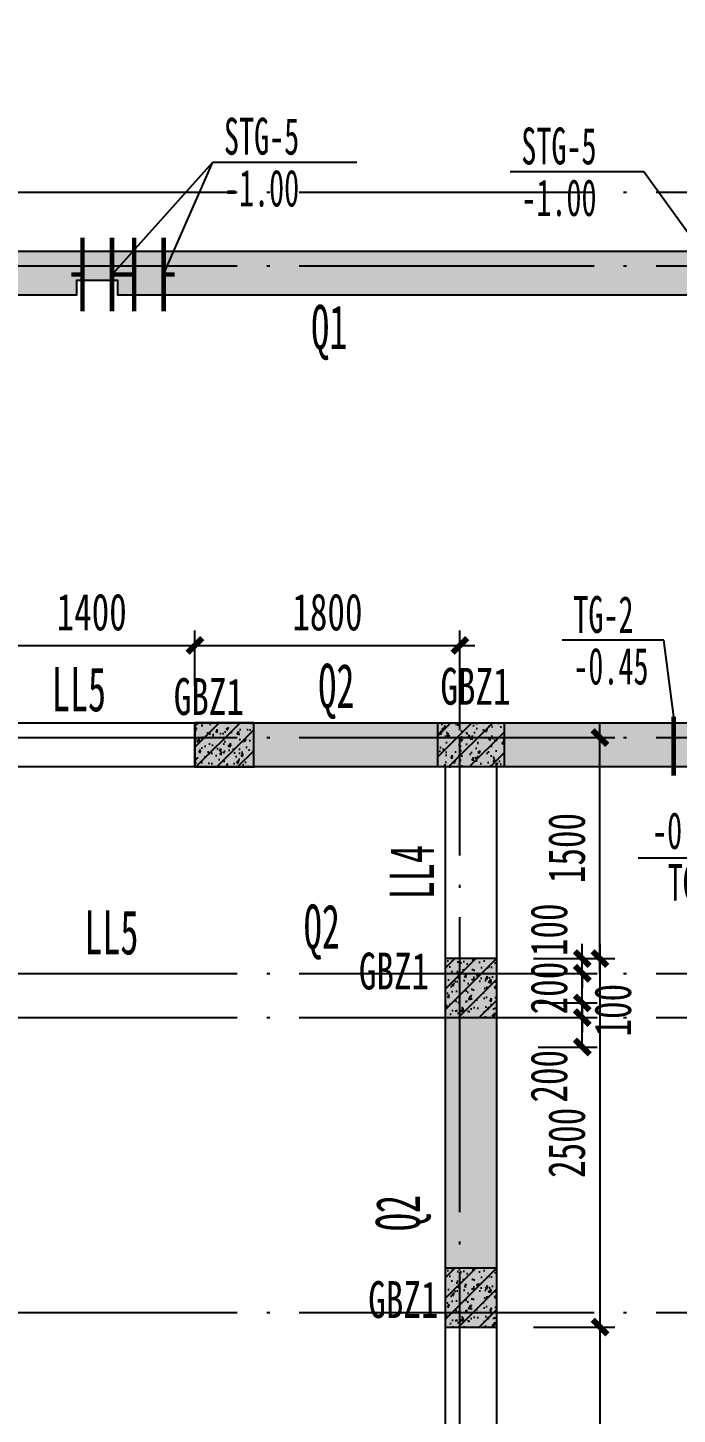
# Model space of a CAD drawing. Extents: x -3200781797 to -8106663, y 494714 to 1244925.
# Drawn here: x -8157614 to -8153208, y 610801 to 620208 of the extents above; entities that cross this region are included whole.
import ezdxf

# ---------------------------------------------------------------- set-up
doc = ezdxf.new("R2010")
doc.units = 0
doc.header["$LTSCALE"] = 1000
doc.header["$MEASUREMENT"] = 0
for name, pattern in [('3#-轴线$0$DOTE', [2.42, 2, -0.2, 0.02, -0.2]), ('3#4#5#模板$0$CONTINOUS', [0]), ('CONTINOUS', [0]), ('DASH', [0.35, 0.25, -0.1])]:
    doc.linetypes.add(name, pattern=pattern)
doc.layers.get('Defpoints').update_dxf_attribs({"color": 30, "linetype": 'DASH'})
for name, color, linetype in [('1----SD', 40, 'Continuous'), ('3#-夹层$0$S-SLAB-HOLE', 5, 'Continuous'), ('3#-夹层$0$S-WALL', 40, 'Continuous'), ('3#-夹层$0$S-WALL-BEAM', 120, 'Continuous'), ('3#-夹层$0$S-WALL-HATC', 253, 'Continuous'), ('3#-轴线$0$A-ANNO-DOTE', 10, '3#-轴线$0$DOTE'), ('3#4#5#模板$0$S-ANNO-TEXT', 7, 'Continuous'), ('3#4#5#模板$0$S-WALL-COLU', 252, '3#4#5#模板$0$CONTINOUS'), ('3#4#5#模板$0$S-WALL-COLU-HATC', 16, 'Continuous'), ('DIM', 3, 'Continuous'), ('DIM_其它', 3, 'Continuous'), ('S-PC-FQ-WYQ', 4, 'Continuous'), ('S-WALL-BEAM-TEXT', 2, 'Continuous'), ('S-WALL-COLU-TEXT', 2, 'Continuous'), ('S-WALL-DIMS', 50, 'Continuous')]:
    doc.layers.add(name, color=color, linetype=linetype)
doc.layers.add('WALL-TEXT', color=2, linetype='Continuous', lineweight=25)
doc.layers.add('设备条件', color=5, linetype='Continuous', lineweight=30)
doc.styles.add('TSSD_Dimension', font='', dxfattribs={"width": 0.7})
doc.styles.add('楷体', font='', dxfattribs={"width": 0.6})
doc.styles.add('楷体GB312', font='', dxfattribs={"width": 0.8})
doc.styles.get('TSSD_Dimension').set_extended_font_data('KaiTi_GB2312')
doc.styles.get('楷体').set_extended_font_data('KaiTi_GB2312')
doc.styles.get('楷体GB312').set_extended_font_data('楷体_GB2312')
doc.dimstyles.new('TSSD_100_100', dxfattribs={"dimtxt": 250, "dimasz": 100, "dimexe": 100, "dimexo": 250, "dimgap": 100, "dimtad": 1, "dimdec": 0, "dimzin": 0, "dimdsep": 46, "dimtxsty": 'TSSD_Dimension', "dimblk": 'ARCHTICK', "dimcen": 0, "dimdle": 100, "dimclrt": 7, "dimadec": 0, "dimazin": 0, "dimtfac": 1, "dimtdec": 0, "dimtix": 1, "dimtmove": 2, "dimatfit": 3, "dimfxl": 1, "dimtolj": 1, "dimtzin": 0, "dimarcsym": 0})
doc.dimstyles.new('TSSD_100_100$0', dxfattribs={"dimtxt": 250, "dimasz": 100, "dimexe": 100, "dimexo": 0, "dimgap": 100, "dimtad": 1, "dimdec": 0, "dimzin": 0, "dimdsep": 46, "dimtxsty": 'TSSD_Dimension', "dimblk1": 'ARCHTICK', "dimblk2": 'ARCHTICK', "dimsah": 1, "dimcen": 0, "dimclrt": 7, "dimadec": 0, "dimazin": 0, "dimtfac": 1, "dimtdec": 0, "dimtix": 1, "dimtmove": 2, "dimatfit": 3, "dimldrblk": 'ARCHTICK', "dimfxl": 300, "dimfxlon": 1, "dimtvp": 0.7, "dimtolj": 1, "dimtzin": 0, "dimarcsym": 0})

# ---------------------------------------------------------------- blocks, each defined once
blk = doc.blocks.new('_ArchTick')
at = {"color": 0, "linetype": 'ByBlock', "const_width": 0.4}
blk.add_lwpolyline([(-0.5, -0.5), (0.5, 0.5)], dxfattribs=at)
blk = doc.blocks.new('*D312')
at = {"layer": 'Defpoints', "color": 0, "transparency": 16777216}
for p in [(-8154428.8, 613892.8), (-8154432.3, 611392.8), (-8153732.3, 611392.8)]:
    blk.add_point(p, dxfattribs=at)
at = {"layer": 'S-WALL-DIMS', "color": 0, "lineweight": -2, "transparency": 16777216}
for p, q in [((-8153732.3, 613992.8), (-8153732.3, 611292.8)), ((-8154178.8, 613892.8), (-8153632.3, 613892.8)), ((-8154182.3, 611392.8), (-8153632.3, 611392.8))]:
    blk.add_line(p, q, dxfattribs=at)
at = {"layer": 'S-WALL-DIMS', "color": 0, "lineweight": -2, "transparency": 16777216, "xscale": 100, "yscale": 100, "zscale": 100}
for p, rotation in [((-8153732.3, 613892.8), 90), ((-8153732.3, 611392.8), 270)]:
    blk.add_blockref('_ArchTick', p, dxfattribs=dict(at, rotation=rotation))
at = {"layer": 'S-WALL-DIMS', "color": 7, "transparency": 16777216, "insert": (-8153957.3, 612642.8), "char_height": 250, "attachment_point": 5, "rotation": 90, "style": 'TSSD_Dimension'}
blk.add_mtext('\\A1;2500', dxfattribs=at)
blk = doc.blocks.new('*D206')
at = {"layer": 'Defpoints', "color": 0, "transparency": 16777216}
for p in [(-8154432.3, 611392.8), (-8154432.3, 608592.8), (-8153732.3, 608592.8)]:
    blk.add_point(p, dxfattribs=at)
at = {"layer": 'S-WALL-DIMS', "color": 0, "lineweight": -2, "transparency": 16777216}
for p, q in [((-8153732.3, 611492.8), (-8153732.3, 608492.8)), ((-8154182.3, 611392.8), (-8153632.3, 611392.8)), ((-8154182.3, 608592.8), (-8153632.3, 608592.8))]:
    blk.add_line(p, q, dxfattribs=at)
at = {"layer": 'S-WALL-DIMS', "color": 0, "lineweight": -2, "transparency": 16777216, "xscale": 100, "yscale": 100, "zscale": 100}
for p, rotation in [((-8153732.3, 611392.8), 90), ((-8153732.3, 608592.8), 270)]:
    blk.add_blockref('_ArchTick', p, dxfattribs=dict(at, rotation=rotation))
at = {"layer": 'S-WALL-DIMS', "color": 7, "transparency": 16777216, "insert": (-8153957.3, 609992.8), "char_height": 250, "attachment_point": 5, "rotation": 90, "style": 'TSSD_Dimension'}
blk.add_mtext('\\A1;2800', dxfattribs=at)
blk = doc.blocks.new('*D577')
at = {"layer": 'Defpoints', "color": 0, "transparency": 16777216}
for p in [(-8156480.4, 616017.7), (-8157880.4, 615492.8), (-8156480.4, 615492.8)]:
    blk.add_point(p, dxfattribs=at)
at = {"layer": 'DIM', "color": 0, "lineweight": -2, "transparency": 16777216}
for p, q in [((-8157880.4, 615742.8), (-8157880.4, 616117.7)), ((-8156480.4, 615742.8), (-8156480.4, 616117.7)), ((-8157980.4, 616017.7), (-8156380.4, 616017.7))]:
    blk.add_line(p, q, dxfattribs=at)
at = {"layer": 'DIM', "color": 0, "lineweight": -2, "transparency": 16777216, "xscale": 100, "yscale": 100, "zscale": 100, "rotation": 180}
blk.add_blockref('_ArchTick', (-8157880.4, 616017.7), dxfattribs=at)
at = {"layer": 'DIM', "color": 0, "lineweight": -2, "transparency": 16777216, "xscale": 100, "yscale": 100, "zscale": 100}
blk.add_blockref('_ArchTick', (-8156480.4, 616017.7), dxfattribs=at)
at = {"layer": 'DIM', "color": 7, "transparency": 16777216, "insert": (-8157180.4, 616242.7), "char_height": 250, "attachment_point": 5, "style": 'TSSD_Dimension'}
blk.add_mtext('\\A1;1400', dxfattribs=at)
blk = doc.blocks.new('*D578')
at = {"layer": 'Defpoints', "color": 0, "transparency": 16777216}
for p in [(-8154682.3, 616017.7), (-8156480.4, 615492.8), (-8154682.3, 615192.8)]:
    blk.add_point(p, dxfattribs=at)
at = {"layer": 'DIM', "color": 0, "lineweight": -2, "transparency": 16777216}
for p, q in [((-8156480.4, 615742.8), (-8156480.4, 616117.7)), ((-8154682.3, 615442.8), (-8154682.3, 616117.7)), ((-8156580.4, 616017.7), (-8154582.3, 616017.7))]:
    blk.add_line(p, q, dxfattribs=at)
at = {"layer": 'DIM', "color": 0, "lineweight": -2, "transparency": 16777216, "xscale": 100, "yscale": 100, "zscale": 100, "rotation": 180}
blk.add_blockref('_ArchTick', (-8156480.4, 616017.7), dxfattribs=at)
at = {"layer": 'DIM', "color": 0, "lineweight": -2, "transparency": 16777216, "xscale": 100, "yscale": 100, "zscale": 100}
blk.add_blockref('_ArchTick', (-8154682.3, 616017.7), dxfattribs=at)
at = {"layer": 'DIM', "color": 7, "transparency": 16777216, "insert": (-8155581.3, 616242.7), "char_height": 250, "attachment_point": 5, "style": 'TSSD_Dimension'}
blk.add_mtext('\\A1;1800', dxfattribs=at)
blk = doc.blocks.new('*D621')
at = {"layer": 'Defpoints', "color": 0, "transparency": 16777216}
for p in [(-8154432.3, 615392.8), (-8153732.3, 615392.8), (-8154432.3, 613892.8)]:
    blk.add_point(p, dxfattribs=at)
at = {"layer": 'S-WALL-DIMS', "color": 0, "lineweight": -2, "transparency": 16777216}
for p, q in [((-8153732.3, 613792.8), (-8153732.3, 615492.8)), ((-8154182.3, 615392.8), (-8153632.3, 615392.8)), ((-8154182.3, 613892.8), (-8153632.3, 613892.8))]:
    blk.add_line(p, q, dxfattribs=at)
at = {"layer": 'S-WALL-DIMS', "color": 0, "lineweight": -2, "transparency": 16777216, "xscale": 100, "yscale": 100, "zscale": 100}
for p, rotation in [((-8153732.3, 615392.8), 90), ((-8153732.3, 613892.8), 270)]:
    blk.add_blockref('_ArchTick', p, dxfattribs=dict(at, rotation=rotation))
at = {"layer": 'S-WALL-DIMS', "color": 7, "transparency": 16777216, "insert": (-8153957.3, 614642.8), "char_height": 250, "attachment_point": 5, "rotation": 90, "style": 'TSSD_Dimension'}
blk.add_mtext('\\A1;1500', dxfattribs=at)
blk = doc.blocks.new('3-an-jia')
at = {"layer": 'S-WALL-COLU-TEXT', "style": '楷体GB312', "width": 0.7}
for p in [(-7956565.8, 615540.8), (-7954756.8, 615610.5), (-7955310, 613678.5), (-7955246.1, 611449.8)]:
    blk.add_text('GBZ1', height=250, dxfattribs=at).set_placement(p)
blk = doc.blocks.new('q1')
at = {"layer": 'WALL-TEXT', "style": '楷体', "width": 0.6}
for s, p in [('Q1', (-8151492.2, 469325)), ('Q2', (-8151443.9, 466890.6)), ('Q2', (-8151542.4, 465257.1))]:
    blk.add_text(s, height=300, dxfattribs=at).set_placement(p)
blk.add_text('Q2', height=300, rotation=90, dxfattribs=at).set_placement((-8150753.6, 463341.1))
blk = doc.blocks.new('*D925')
at = {"layer": 'Defpoints', "color": 0, "transparency": 16777216}
for p in [(55550, -105288.3), (56129.9, -105288.3), (55550, -105388.3)]:
    blk.add_point(p, dxfattribs=at)
at = {"layer": 'DIM', "color": 0, "lineweight": -2, "transparency": 16777216}
for p, q in [((56129.9, -105288.3), (56129.9, -105188.3)), ((55829.9, -105288.3), (56229.9, -105288.3)), ((56129.9, -105388.3), (56129.9, -105288.3)), ((55829.9, -105388.3), (56229.9, -105388.3)), ((56129.9, -105388.3), (56129.9, -105488.3))]:
    blk.add_line(p, q, dxfattribs=at)
at = {"layer": 'DIM', "color": 0, "lineweight": -2, "transparency": 16777216, "xscale": 100, "yscale": 100, "zscale": 100}
for p, rotation in [((56129.9, -105288.3), 270), ((56129.9, -105388.3), 90)]:
    blk.add_blockref('_ArchTick', p, dxfattribs=dict(at, rotation=rotation))
at = {"layer": 'DIM', "color": 7, "transparency": 16777216, "insert": (55904.9, -105092.7), "char_height": 250, "attachment_point": 5, "rotation": 90, "style": 'TSSD_Dimension'}
blk.add_mtext('\\A1;100', dxfattribs=at)
blk = doc.blocks.new('*D926')
at = {"layer": 'Defpoints', "color": 0, "transparency": 16777216}
for p in [(55550, -105388.3), (56129.9, -105388.3), (55550, -105588.3)]:
    blk.add_point(p, dxfattribs=at)
at = {"layer": 'DIM', "color": 0, "lineweight": -2, "transparency": 16777216}
for p, q in [((56129.9, -105388.3), (56129.9, -105288.3)), ((55829.9, -105388.3), (56229.9, -105388.3)), ((56129.9, -105588.3), (56129.9, -105388.3)), ((55829.9, -105588.3), (56229.9, -105588.3)), ((56129.9, -105588.3), (56129.9, -105688.3))]:
    blk.add_line(p, q, dxfattribs=at)
at = {"layer": 'DIM', "color": 0, "lineweight": -2, "transparency": 16777216, "xscale": 100, "yscale": 100, "zscale": 100}
for p, rotation in [((56129.9, -105388.3), 270), ((56129.9, -105588.3), 90)]:
    blk.add_blockref('_ArchTick', p, dxfattribs=dict(at, rotation=rotation))
at = {"layer": 'DIM', "color": 7, "transparency": 16777216, "insert": (55904.9, -105488.3), "char_height": 250, "attachment_point": 5, "rotation": 90, "style": 'TSSD_Dimension'}
blk.add_mtext('\\A1;200', dxfattribs=at)
blk = doc.blocks.new('*D931')
at = {"layer": 'Defpoints', "color": 0, "transparency": 16777216}
for p in [(55550, -105588.3), (56129.9, -105588.3), (55550, -105688.3)]:
    blk.add_point(p, dxfattribs=at)
at = {"layer": 'DIM', "color": 0, "lineweight": -2, "transparency": 16777216}
for p, q in [((56129.9, -105588.3), (56129.9, -105488.3)), ((55829.9, -105588.3), (56229.9, -105588.3)), ((56129.9, -105688.3), (56129.9, -105588.3)), ((55829.9, -105688.3), (56229.9, -105688.3)), ((56129.9, -105688.3), (56129.9, -105788.3))]:
    blk.add_line(p, q, dxfattribs=at)
at = {"layer": 'DIM', "color": 0, "lineweight": -2, "transparency": 16777216, "xscale": 100, "yscale": 100, "zscale": 100}
for p, rotation in [((56129.9, -105588.3), 270), ((56129.9, -105688.3), 90)]:
    blk.add_blockref('_ArchTick', p, dxfattribs=dict(at, rotation=rotation))
at = {"layer": 'DIM', "color": 7, "transparency": 16777216, "insert": (56338.2, -105638.3), "char_height": 250, "attachment_point": 5, "rotation": 90, "style": 'TSSD_Dimension'}
blk.add_mtext('\\A1;100', dxfattribs=at)
blk = doc.blocks.new('*D932')
at = {"layer": 'Defpoints', "color": 0, "transparency": 16777216}
for p in [(55550, -105688.3), (56129.9, -105688.3), (55550, -105888.3)]:
    blk.add_point(p, dxfattribs=at)
at = {"layer": 'DIM', "color": 0, "lineweight": -2, "transparency": 16777216}
for p, q in [((55829.9, -105688.3), (56229.9, -105688.3)), ((56129.9, -105888.3), (56129.9, -105688.3)), ((55829.9, -105888.3), (56229.9, -105888.3))]:
    blk.add_line(p, q, dxfattribs=at)
at = {"layer": 'DIM', "color": 0, "lineweight": -2, "transparency": 16777216, "xscale": 100, "yscale": 100, "zscale": 100}
for p, rotation in [((56129.9, -105688.3), 90), ((56129.9, -105888.3), 270)]:
    blk.add_blockref('_ArchTick', p, dxfattribs=dict(at, rotation=rotation))
at = {"layer": 'DIM', "color": 7, "transparency": 16777216, "insert": (55904.9, -106086.7), "char_height": 250, "attachment_point": 5, "rotation": 90, "style": 'TSSD_Dimension'}
blk.add_mtext('\\A1;200', dxfattribs=at)
blk = doc.blocks.new('RWREQWR EQW')
at = {"layer": '1----SD', "linetype": 'CONTINOUS', "const_width": 30}
for points in [[(2251793, 140515.3), (2251793, 140715.3), (2251793, 140715.3)], [(2251993, 140715.3), (2251993, 140715.3), (2251993, 140515.3)], [(2251793, 140515.3), (2251793, 140315.3), (2251793, 140315.3)], [(2251993, 140315.3), (2251993, 140315.3), (2251993, 140515.3)]]:
    blk.add_lwpolyline(points, dxfattribs=at)
blk = doc.blocks.new('$VALVE$00000553')
at = {"const_width": 30}
for points in [[(0, 100), (0, 175)], [(0, 100), (-250, 100), (-250, 100)], [(0, 100), (250, 100), (250, 100)], [(-250, -100), (-250, -100), (0, -100)], [(250, -100), (250, -100), (0, -100)], [(0, -175), (0, -100)]]:
    blk.add_lwpolyline(points, dxfattribs=at)
blk = doc.blocks.new('A$C5af27e0e')
at = {"layer": 'DIM_其它'}
for p, q in [((6290, 3350), (6974.4, 4113.3)), ((6640.3, 3350), (6974.4, 4113.3)), ((6974.4, 4113.3), (7951.4, 4113.3)), ((9898.3, 4047.2), (8991.4, 4047.2)), ((10400, 3350), (9898.3, 4047.2)), ((10033, 868.7), (9344.1, 868.7)), ((10100, 350), (10033, 868.7)), ((10534.3, -609.4), (9860.1, -609.4))]:
    blk.add_line(p, q, dxfattribs=at)
at = {"layer": '1----SD', "linetype": 'CONTINOUS', "xscale": -1.000000000000001, "rotation": 90}
for p in [(6190, 3350), (6540.3, 3350)]:
    blk.add_blockref('$VALVE$00000553', p, dxfattribs=at)
at = {"layer": '1----SD', "linetype": 'CONTINOUS'}
blk.add_blockref('RWREQWR EQW', (-2241693, -140365.3), dxfattribs=at)
at = {"layer": '设备条件', "color": 40, "style": '楷体', "width": 0.6}
for s, p in [('STG-5', (7049.4, 4163.3)), ('STG-5', (9066.4, 4097.2)), ('-1.00', (7049.4, 3811.8)), ('-1.00', (9066.4, 3747.2)), ('TG-2', (9419.1, 918.7)), ('-0.45', (9419.1, 568.7)), ('-0.45', (9953.3, -547.3)), ('TG-1', (10059.6, -898.6))]:
    blk.add_text(s, height=250, dxfattribs=at).set_placement(p)
blk = doc.blocks.new('3#-轴线')
at = {"layer": '3#-轴线$0$A-ANNO-DOTE'}
for points in [[(-3000, 500), (44800, 500)], [(-3000, 0), (44800, 0)], [(-3000, -3200), (44800, -3200)], [(17450, -16100), (17450, -3200)], [(-3000, -4800), (44800, -4800)], [(-3000, -5100), (44800, -5100)], [(-3000, -7100), (44800, -7100)]]:
    blk.add_lwpolyline(points, dxfattribs=at)
blk = doc.blocks.new('3#-夹层')
at = {"layer": '3#-夹层$0$S-WALL-HATC'}
for points in [[(8550, 1300), (8550, 3750), (11500, 3750), (12700, 3750), (12700, 100), (20100, 100), (21700, 100), (29100, 100), (29100, 3750), (30300, 3750), (33250, 3750), (33250, 700), (33000, 700), (33000, 1450), (33000, 3500), (30400, 3500), (30400, 700), (30150, 700), (30150, 3500), (29350, 3500), (29350, 100), (29450, 100), (30400, 100), (30400, -200), (30200, -200), (30200, -100), (29700, -100), (29700, -300), (29500, -300), (29500, -200), (29200, -200), (26950, -200), (26950, -100), (26670, -100), (26670, -200), (21800, -200), (21800, -1800), (21500, -1800), (21500, -200), (20300, -200), (20300, -1800), (20000, -1800), (20000, -200), (15130, -200), (15130, -100), (14850, -100), (14850, -200), (12300, -200), (12300, -300), (12100, -300), (12100, -100), (11600, -100), (11600, -200), (11400, -200), (11400, 100), (12200, 100), (12450, 100), (12450, 3500), (11650, 3500), (11650, 700), (11400, 700), (11400, 3500), (8800, 3500), (8800, 1450), (8800, 700), (8550, 700)], [(17700, -4700), (17350, -4700), (17350, -7200), (17700, -7200)]]:
    blk.add_hatch(color=256, dxfattribs=at).paths.add_polyline_path(points)
h = blk.add_hatch(color=256, dxfattribs=at)
h.paths.add_polyline_path([(13550, -11200), (13950, -11200), (13950, -10850), (13550, -10850), (13550, -4800), (13550, -4700), (13250, -4700), (13250, -4800), (13250, -10900), (10600, -10900), (10600, -7200), (11750, -7200), (11750, -4700), (8800, -4700), (8800, -4600), (8500, -4600), (8500, -5000), (9050, -5000), (9050, -7300), (10300, -7300), (10300, -10850), (9850, -10850), (9850, -11200), (10300, -11200), (10300, -12400), (3550, -12400), (3550, -12000), (3200, -12000), (3200, -12400), (200, -12400), (200, -11200), (700, -11200), (700, -10850), (200, -10850), (200, -5050), (200, -4450), (200, -3400), (2000, -3400), (2000, -3050), (200, -3050), (200, -200), (700, -200), (700, 100), (200, 100), (200, 1350), (5850.3, 1350), (5850.3, 100), (5300, 100), (5300, -200), (5570, -200), (5570, -100), (5850, -100), (5850, -200), (6300, -200), (8500, -200), (8500, -3050), (7800, -3050), (7800, -3400), (8500, -3400), (8800, -3400), (8800, -3300), (8800, 100), (6100.3, 100), (6100.3, 1600), (-100, 1600), (-100, -11100), (-100, -12700), (3450, -12700), (10600, -12700), (10600, -11200), (13250, -11200), (13250, -12700), (28550, -12700), (28550, -11200), (31200, -11200), (31200, -12700), (41900, -12700), (41900, 1600), (35699.7, 1600), (35699.7, 100), (33000, 100), (33000, -3300), (33000, -3400), (33300, -3400), (34000, -3400), (34000, -3050), (33300, -3050), (33300, -200), (35500, -200), (35950, -200), (35950, -100), (36230, -100), (36230, -200), (36500, -200), (36500, 100), (35949.7, 100), (35949.7, 1349.8), (41600, 1349.8), (41600, 100), (41100, 100), (41100, -200), (41600, -200), (41600, -3050), (39800, -3050), (39800, -3400), (41600, -3400), (41600, -4450), (41600, -5050), (41600, -10850), (41100, -10850), (41100, -11200), (41600, -11200), (41600, -12400), (38600, -12400), (38600, -12000), (38250, -12000), (38250, -12400), (31500, -12400), (31500, -11200), (31950, -11200), (31950, -10850), (31500, -10850), (31500, -7300), (32750, -7300), (32750, -5000), (33300, -5000), (33300, -4600), (33000, -4600), (33000, -4700), (30050, -4700), (30050, -7200), (31200, -7200), (31200, -10900), (28550, -10900), (28550, -4800), (28550, -4700), (28250, -4700), (28250, -4800), (28250, -10850), (27850, -10850), (27850, -11200), (28250, -11200), (28250, -12400), (21075, -12400), (21075, -11200), (21600, -11200), (21600, -10850), (21075, -10850), (21075, -5300), (21800, -5300), (21800, -3400), (24100, -3400), (24450, -3400), (26148.1, -3400), (26148.1, -3100), (24350, -3100), (21500, -3100), (21500, -5000), (20900, -5000), (20300, -5000), (20300, -3100), (17451.9, -3100), (15651.9, -3100), (15651.9, -3400), (17350, -3400), (17700, -3400), (20000, -3400), (20000, -5300), (20725, -5300), (20725, -10850), (20200, -10850), (20200, -11200), (20725, -11200), (20725, -12400), (13550, -12400)])
h.paths.add_polyline_path([(11550, -7000), (9350, -7000), (9350, -4900), (11550, -4900)], flags=16)
h.paths.add_polyline_path([(30250, -7000), (30250, -4900), (32450, -4900), (32450, -7000)], flags=16)
at = {"layer": '3#-夹层$0$S-WALL'}
for points in [[(8550, 1300), (8550, 3750), (11500, 3750), (12700, 3750), (12700, 100), (20100, 100)], [(20000, -200), (15130, -200), (15130, -100), (14850, -100), (14850, -200), (12300, -200), (12300, -300), (12100, -300), (12100, -100), (11600, -100), (11600, -200), (11400, -200), (11400, 100), (12200, 100), (12450, 100), (12450, 3500)], [(20000, -3400), (17700, -3400), (17350, -3400), (15651.9, -3400), (15651.9, -3100), (17451.9, -3100), (20300, -3100)]]:
    blk.add_lwpolyline(points, dxfattribs=at)
blk.add_lwpolyline([(17700, -4700), (17350, -4700), (17350, -7200), (17700, -7200)], close=True, dxfattribs=at)
at = {"layer": '3#-夹层$0$S-WALL-BEAM'}
for p, q in [((17350, -3400), (17350, -4700)), ((17700, -4700), (17700, -3400)), ((17350, -7200), (17350, -10000)), ((17700, -10000), (17700, -7200))]:
    blk.add_line(p, q, dxfattribs=at)
blk.add_lwpolyline([(14251.9, -3100), (15651.9, -3100), (15651.9, -3400), (14251.9, -3400)], close=True, dxfattribs=at)
at = {"layer": '3#-夹层$0$S-SLAB-HOLE'}
blk.add_blockref('3#-轴线', (0, 0), dxfattribs=at)
blk = doc.blocks.new('Q-BIM')
at = {"layer": 'DIM'}
for base, p1, p2, picture, middle in [((56129.9, -105288.3), (55550, -105388.3), (55550, -105288.3), '*D925', (55904.9, -105092.7)), ((56129.9, -105588.3), (55550, -105688.3), (55550, -105588.3), '*D931', (56338.2, -105638.3)), ((56129.9, -105688.3), (55550, -105888.3), (55550, -105688.3), '*D932', (55904.9, -106086.7))]:
    dim = blk.add_linear_dim(base=base, p1=p1, p2=p2, angle=90, dimstyle='TSSD_100_100$0', dxfattribs=at)
    dim.commit()
    dim.dimension.update_dxf_attribs({"geometry": picture, "text_midpoint": middle, "dimtype": 128})
dim = blk.add_linear_dim(base=(56129.9, -105388.3), p1=(55550, -105588.3), p2=(55550, -105388.3), angle=90, dimstyle='TSSD_100_100$0', dxfattribs=at)
dim.commit()
dim.dimension.update_dxf_attribs({"geometry": '*D926', "text_midpoint": (55904.9, -105488.3)})

msp = doc.modelspace()

# ---------------------------------------------------------------- hatches: boundary and pattern name
at = {"layer": '3#4#5#模板$0$S-WALL-COLU-HATC'}
h = msp.add_hatch(dxfattribs=at)
h.set_pattern_fill('ARMORED', color=256, scale=10, style=0)
h.set_pattern_definition([(50, (-3971.71, 148628.73), (143.4520365, -12.550427), [15, -165]), (355, (-3971.71, 148628.73), (-27.7502667, 150.4384267), [12, -132]), (100.4514, (-3959.76, 148627.68), (115.7018763, 137.8879084), [12.748038, -140.2284224]), (46.1842, (-3971.71, 148668.73), (213.4482097, -33.103803), [22.5, -247.5]), (96.6356, (-3953.92, 148665.97), (186.932541, 194.823574), [19.1220576, -210.3426]), (351.1842, (-3971.71, 148668.73), (186.932389, 194.82372), [18, -198]), (21, (-3951.71, 148658.73), (119.3814104, -80.5237781), [15, -165]), (326, (-3951.71, 148658.73), (48.6630664, 145.030009), [12, -132]), (71.4514, (-3941.76, 148652.02), (168.0445257, 64.5060993), [12.748038, -140.2284224]), (37.5, (-3971.71, 148628.73), (2.43197106, 66.57877077), [0, -130.4, 0, -134, 0, -132.5]), (7.5, (-3971.71, 148628.73), (52.6139075, 78.8823424), [0, -76.4, 0, -127.4, 0, -50.5]), (327.5, (-4016.31, 148628.73), (106.76448723, -4.51097435), [0, -50, 0, -156, 0, -207]), (317.5, (-4036.31, 148628.73), (116.6372339, 20.0209965), [0, -65, 0, -103.6, 0, -147]), (45, (-3971.71, 148628.73), (-70.7106781, 70.7106781), [])])
h.paths.add_polyline_path([(-8156080.4, 615192.8), (-8156080.4, 615492.8), (-8156480.4, 615492.8), (-8156480.4, 615192.8)])
h = msp.add_hatch(dxfattribs=at)
h.set_pattern_fill('ARMORED', color=256, scale=10, style=0)
h.set_pattern_definition([(50, (-7773.62, 148628.73), (143.4520365, -12.550427), [15, -165]), (355, (-7773.62, 148628.73), (-27.7502667, 150.4384267), [12, -132]), (100.4514, (-7761.67, 148627.68), (115.7018763, 137.8879084), [12.748038, -140.2284224]), (46.1842, (-7773.62, 148668.73), (213.4482097, -33.103803), [22.5, -247.5]), (96.6356, (-7755.83, 148665.97), (186.932541, 194.823574), [19.1220576, -210.3426]), (351.1842, (-7773.62, 148668.73), (186.932389, 194.82372), [18, -198]), (21, (-7753.62, 148658.73), (119.3814104, -80.5237781), [15, -165]), (326, (-7753.62, 148658.73), (48.6630664, 145.030009), [12, -132]), (71.4514, (-7743.67, 148652.02), (168.0445257, 64.5060993), [12.748038, -140.2284224]), (37.5, (-7773.62, 148628.73), (2.43197106, 66.57877077), [0, -130.4, 0, -134, 0, -132.5]), (7.5, (-7773.62, 148628.73), (52.6139075, 78.8823424), [0, -76.4, 0, -127.4, 0, -50.5]), (327.5, (-7818.22, 148628.73), (106.76448723, -4.51097435), [0, -50, 0, -156, 0, -207]), (317.5, (-7838.22, 148628.73), (116.6372339, 20.0209965), [0, -65, 0, -103.6, 0, -147]), (45, (-7773.62, 148628.73), (-70.7106781, 70.7106781), [])])
h.paths.add_polyline_path([(-8154832.3, 615192.8), (-8154832.3, 615492.8), (-8154382.3, 615492.8), (-8154382.3, 615192.8), (-8154782.3, 615192.8)])
h = msp.add_hatch(dxfattribs=at)
h.set_pattern_fill('ARMORED', color=256, scale=10, style=0)
h.set_pattern_definition([(50, (-4098.58, 150677.63), (143.4520365, -12.550427), [15, -165]), (355, (-4098.58, 150677.63), (-27.7502667, 150.4384267), [12, -132]), (100.4514, (-4086.63, 150676.58), (115.7018763, 137.8879084), [12.748038, -140.2284224]), (46.1842, (-4098.58, 150717.63), (213.4482097, -33.103803), [22.5, -247.5]), (96.6356, (-4080.8, 150714.87), (186.932541, 194.823574), [19.1220576, -210.3426]), (351.1842, (-4098.58, 150717.63), (186.932389, 194.82372), [18, -198]), (21, (-4078.58, 150707.63), (119.3814104, -80.5237781), [15, -165]), (326, (-4078.58, 150707.63), (48.6630664, 145.030009), [12, -132]), (71.4514, (-4068.63, 150700.92), (168.0445257, 64.5060993), [12.748038, -140.2284224]), (37.5, (-4098.583, 150677.63), (2.43197106, 66.57877077), [0, -130.4, 0, -134, 0, -132.5]), (7.5, (-4098.58, 150677.63), (52.6139075, 78.8823424), [0, -76.4, 0, -127.4, 0, -50.5]), (327.5, (-4143.183, 150677.63), (106.76448723, -4.51097435), [0, -50, 0, -156, 0, -207]), (317.5, (-4163.18, 150677.63), (116.6372339, 20.0209965), [0, -65, 0, -103.6, 0, -147]), (45, (-4098.58, 150677.63), (-70.7106781, 70.7106781), [])])
h.paths.add_polyline_path([(-8154432.3, 613892.8), (-8154782.3, 613892.8), (-8154782.3, 613492.8), (-8154432.3, 613492.8)])
h = msp.add_hatch(dxfattribs=at)
h.set_pattern_fill('ARMORED', color=256, scale=10, style=0)
h.set_pattern_definition([(50, (-4098.58, 148577.63), (143.4520365, -12.550427), [15, -165]), (355, (-4098.58, 148577.63), (-27.7502667, 150.4384267), [12, -132]), (100.4514, (-4086.63, 148576.58), (115.7018763, 137.8879084), [12.748038, -140.2284224]), (46.1842, (-4098.58, 148617.63), (213.4482097, -33.103803), [22.5, -247.5]), (96.6356, (-4080.8, 148614.87), (186.932541, 194.823574), [19.1220576, -210.3426]), (351.1842, (-4098.58, 148617.63), (186.932389, 194.82372), [18, -198]), (21, (-4078.58, 148607.63), (119.3814104, -80.5237781), [15, -165]), (326, (-4078.58, 148607.63), (48.6630664, 145.030009), [12, -132]), (71.4514, (-4068.63, 148600.92), (168.0445257, 64.5060993), [12.748038, -140.2284224]), (37.5, (-4098.583, 148577.63), (2.43197106, 66.57877077), [0, -130.4, 0, -134, 0, -132.5]), (7.5, (-4098.58, 148577.63), (52.6139075, 78.8823424), [0, -76.4, 0, -127.4, 0, -50.5]), (327.5, (-4143.183, 148577.63), (106.76448723, -4.51097435), [0, -50, 0, -156, 0, -207]), (317.5, (-4163.18, 148577.63), (116.6372339, 20.0209965), [0, -65, 0, -103.6, 0, -147]), (45, (-4098.58, 148577.63), (-70.7106781, 70.7106781), [])])
h.paths.add_polyline_path([(-8154432.3, 611792.8), (-8154782.3, 611792.8), (-8154782.3, 611392.8), (-8154432.3, 611392.8)])

# ---------------------------------------------------------------- linework, layer by layer
at = {"layer": '3#4#5#模板$0$S-WALL-COLU', "linetype": 'ByBlock'}
for points in [[(-8156080.4, 615192.8), (-8156080.4, 615492.8), (-8156480.4, 615492.8), (-8156480.4, 615192.8), (-8156080.4, 615192.8)], [(-8154832.3, 615192.8), (-8154832.3, 615492.8), (-8154382.3, 615492.8), (-8154382.3, 615192.8), (-8154782.3, 615192.8)], [(-8154432.3, 613892.8), (-8154782.3, 613892.8), (-8154782.3, 613492.8), (-8154432.3, 613492.8), (-8154432.3, 613892.8)], [(-8154432.3, 611792.8), (-8154782.3, 611792.8), (-8154782.3, 611392.8), (-8154432.3, 611392.8), (-8154432.3, 611792.8)]]:
    msp.add_lwpolyline(points, close=True, dxfattribs=at)

# ---------------------------------------------------------------- block references
at = {"layer": '3#4#5#模板$0$S-ANNO-TEXT'}
msp.add_blockref('3#-夹层', (-8172132.3, 618592.8), dxfattribs=at)
at = {"layer": 'S-PC-FQ-WYQ'}
msp.add_blockref('3-an-jia', (-200058.1, 4.9), dxfattribs=at)
at = {"layer": 'S-WALL-DIMS'}
msp.add_blockref('Q-BIM', (-8209982.3, 719181.1), dxfattribs=at)
at = {"layer": 'WALL-TEXT'}
msp.add_blockref('q1', (-4199.2, 148702.7), dxfattribs=at)
at = {"layer": '设备条件'}
msp.add_blockref('A$C5af27e0e', (-8163332.3, 615183.8), dxfattribs=at)

# ---------------------------------------------------------------- texts
at = {"layer": 'S-WALL-BEAM-TEXT', "style": '楷体', "width": 0.6}
for s, rotation, p in [('LL5', 0.00004, (-8157450.3, 615570.3)), ('LL4', 90, (-8154858.2, 614295.7)), ('LL5', 0.00004, (-8157230.5, 613921))]:
    msp.add_text(s, height=300, rotation=rotation, dxfattribs=at).set_placement(p)

# ---------------------------------------------------------------- dimensions: what is measured, and where the dimension line sits
at = {"layer": 'DIM'}
dim = msp.add_linear_dim(base=(-8156480.4, 616017.7), p1=(-8157880.4, 615492.8), p2=(-8156480.4, 615492.8), dimstyle='TSSD_100_100', dxfattribs=at)
dim.commit()
dim.dimension.update_dxf_attribs({"geometry": '*D577', "text_midpoint": (-8157180.4, 616242.7)})
dim = msp.add_linear_dim(base=(-8154682.3, 616017.7), p1=(-8156480.4, 615492.8), p2=(-8154682.3, 615192.8), text='1800', dimstyle='TSSD_100_100', dxfattribs=at)
dim.commit()
dim.dimension.update_dxf_attribs({"geometry": '*D578', "text_midpoint": (-8155581.3, 616242.7)})
at = {"layer": 'S-WALL-DIMS'}
for base, p1, p2, angle, picture, middle in [((-8153732.3, 615392.8), (-8154432.3, 613892.8), (-8154432.3, 615392.8), 90, '*D621', (-8153957.3, 614642.8)), ((-8153732.3, 611392.8), (-8154428.8, 613892.8), (-8154432.3, 611392.8), 270, '*D312', (-8153957.3, 612642.8)), ((-8153732.3, 608592.8), (-8154432.3, 611392.8), (-8154432.3, 608592.8), 270, '*D206', (-8153957.3, 609992.8))]:
    dim = msp.add_linear_dim(base=base, p1=p1, p2=p2, angle=angle, dimstyle='TSSD_100_100', dxfattribs=at)
    dim.commit()
    dim.dimension.update_dxf_attribs({"geometry": picture, "text_midpoint": middle})

doc.saveas('drawing.dxf')
